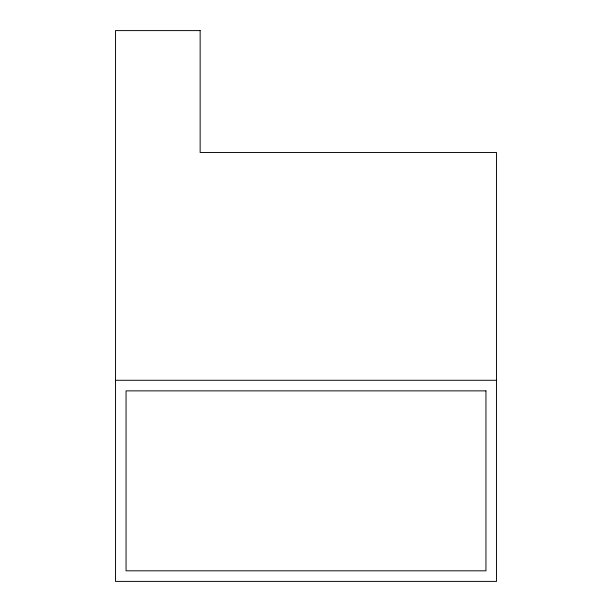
<?xml version="1.0" encoding="UTF-8"?>
<svg xmlns="http://www.w3.org/2000/svg" width="612" height="612" viewBox="0 0 612 612"><rect width="100%" height="100%" fill="white"/><g stroke="black" fill="none" stroke-linecap="round" stroke-linejoin="round"><path stroke-width="0.92" d="M115.469 380.282L496.531 380.282M200.147 30.6L115.469 30.6L115.469 581.4L496.531 581.4L496.531 152.518L200.147 152.518L200.147 30.6M485.943 390.869L126.057 390.869L126.057 570.812L485.943 570.812L485.943 390.869"/></g></svg>
